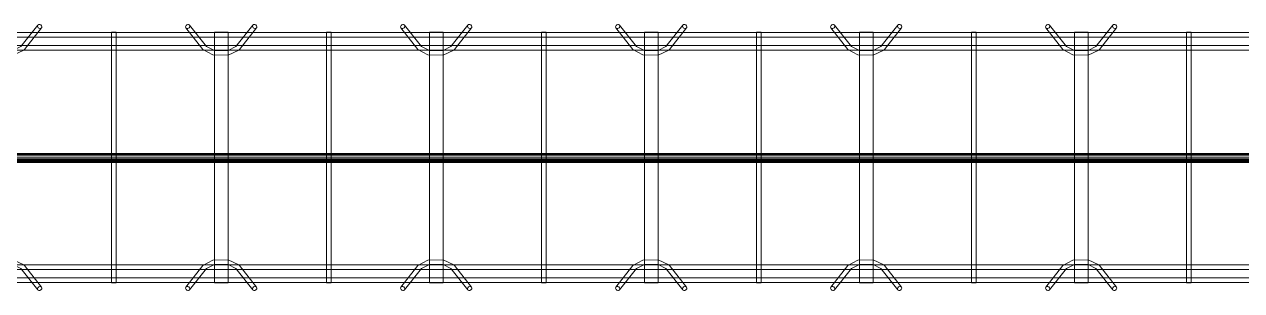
# Model space of a CAD drawing. Header units: inches. Extents: x -19229 to -222, y -6301 to 12387.
# Drawn here: x -2147 to -2079, y 9959.7 to 9974.6 of the extents above; entities that cross this region are included whole.
import ezdxf

# ---------------------------------------------------------------- set-up
doc = ezdxf.new("R2010")
doc.units = ezdxf.units.IN
doc.header["$MEASUREMENT"] = 0
doc.layers.add('A-GENM', color=13, linetype='Continuous', lineweight=9)
doc.layers.add('S-BEAM', color=12, linetype='Continuous', lineweight=9)

# ---------------------------------------------------------------- blocks, each defined once
blk = doc.blocks.new('Dowel bar assembly - Dowel bar assembly-674791-SLAB ON GROUND JOINTS')
at = {"layer": 'S-BEAM'}
for p, q in [((4.023830831351839, 2.232128414692044), (4.973414011805787, 1.032831218053898)), ((5.17501437722939, 1.192454968293835), (4.225431196775443, 2.39175216493198)), ((7.760753937332957, 2.391752164932002), (6.811170756879012, 1.192454968293836)), ((7.012771122302615, 1.032831218053902), (7.962354302756562, 2.232128414692068)), ((16.02383083135183, 2.232128414692007), (16.97341401180579, 1.032831218053861)), ((17.17501437722939, 1.192454968293797), (16.22543119677544, 2.391752164931942)), ((19.76075393733296, 2.391752164931965), (18.81117075687901, 1.192454968293799)), ((19.01277112230261, 1.032831218053865), (19.96235430275656, 2.232128414692031)), ((28.02383083135183, 2.232128414692044), (28.97341401180578, 1.032831218053898)), ((29.17501437722938, 1.192454968293835), (28.22543119677544, 2.39175216493198)), ((31.76075393733295, 2.391752164932002), (30.811170756879, 1.192454968293836)), ((31.01277112230261, 1.032831218053902), (31.96235430275656, 2.232128414692068)), ((40.02383083135183, 2.232128414692044), (40.97341401180578, 1.032831218053898)), ((41.17501437722938, 1.192454968293835), (40.22543119677544, 2.39175216493198)), ((43.76075393733295, 2.391752164932002), (42.811170756879, 1.192454968293836)), ((43.01277112230261, 1.032831218053902), (43.96235430275656, 2.232128414692068)), ((52.02383083135184, 2.232128414692044), (52.97341401180578, 1.032831218053898)), ((53.17501437722939, 1.192454968293835), (52.22543119677543, 2.39175216493198)), ((55.76075393733295, 2.391752164932002), (54.81117075687899, 1.192454968293836)), ((55.0127711223026, 1.032831218053902), (55.96235430275655, 2.232128414692068)), ((64.02383083135184, 2.232128414692044), (64.97341401180579, 1.032831218053898)), ((65.17501437722939, 1.192454968293835), (64.22543119677543, 2.39175216493198)), ((67.76075393733295, 2.391752164932002), (66.811170756879, 1.192454968293836)), ((67.0127711223026, 1.032831218053902), (67.96235430275655, 2.232128414692068)), ((76.02383083135183, 2.232128414692044), (76.97341401180577, 1.032831218053898)), ((77.17501437722939, 1.192454968293835), (76.22543119677543, 2.39175216493198)), ((79.76075393733295, 2.391752164932002), (78.811170756879, 1.192454968293836)), ((79.0127711223026, 1.032831218053902), (79.96235430275655, 2.232128414692068)), ((92.28469223964407, 2.232128414691627), (93.23427542009802, 1.032831218053481)), ((93.43587578552163, 1.192454968293418), (92.48629260506767, 2.391752164931563)), ((96.02161534562518, 2.391752164931585), (95.07203216517124, 1.192454968293419)), ((95.27363253059484, 1.032831218053485), (96.22321571104878, 2.232128414691651)), ((100.2608614082924, 1.979398764623812), (2.447207204676197e-13, 1.979398764623488)), ((2.447207204676197e-13, 1.979398764623488), (2.455537672068493e-13, 1.721586264623364)), ((2.455537672068493e-13, 1.721586264623364), (2.447207204676197e-13, 1.979398764623488)), ((2.455537672068493e-13, 1.721586264623364), (100.2608614082924, 1.721586264623688)), ((5.625000000000129, 1.989808066078422), (5.625000000000129, -12.01019193392155)), ((6.375000000000252, 1.989808066078422), (5.625000000000129, 1.989808066078422)), ((5.625000000000129, 1.989808066078422), (6.375000000000252, 1.989808066078422)), ((6.375000000000252, -12.01019193392155), (6.375000000000252, 1.989808066078422)), ((11.87109375000015, 1.989808066077859), (11.87109375000013, -12.0101919339221)), ((12.12890625000027, 1.989808066077859), (11.87109375000015, 1.98980806607786)), ((11.87109375000015, 1.98980806607786), (12.12890625000027, 1.989808066077859)), ((12.12890625000025, -12.0101919339221), (12.12890625000027, 1.989808066077859)), ((17.62500000000013, 1.989808066078384), (17.62500000000013, -12.01019193392158)), ((18.37500000000025, 1.989808066078384), (17.62500000000013, 1.989808066078384)), ((17.62500000000013, 1.989808066078384), (18.37500000000025, 1.989808066078384)), ((18.37500000000025, -12.01019193392158), (18.37500000000025, 1.989808066078384)), ((23.87109375000015, 1.989808066077819), (23.87109375000013, -12.01019193392214)), ((24.12890625000027, 1.989808066077819), (23.87109375000015, 1.98980806607782)), ((23.87109375000015, 1.98980806607782), (24.12890625000027, 1.989808066077819)), ((24.12890625000025, -12.01019193392214), (24.12890625000027, 1.989808066077819)), ((29.62500000000012, 1.989808066078422), (29.62500000000012, -12.01019193392155)), ((30.37500000000025, 1.989808066078422), (29.62500000000012, 1.989808066078422)), ((29.62500000000012, 1.989808066078422), (30.37500000000025, 1.989808066078422)), ((30.37500000000025, -12.01019193392155), (30.37500000000025, 1.989808066078422)), ((35.87109375000014, 1.989808066077859), (35.87109375000012, -12.0101919339221)), ((36.12890625000027, 1.989808066077859), (35.87109375000014, 1.98980806607786)), ((35.87109375000014, 1.98980806607786), (36.12890625000027, 1.989808066077859)), ((36.12890625000025, -12.0101919339221), (36.12890625000027, 1.989808066077859)), ((41.62500000000012, 1.989808066078422), (41.62500000000012, -12.01019193392155)), ((42.37500000000025, 1.989808066078422), (41.62500000000012, 1.989808066078422)), ((41.62500000000012, 1.989808066078422), (42.37500000000025, 1.989808066078422)), ((42.37500000000025, -12.01019193392155), (42.37500000000025, 1.989808066078422)), ((47.87109375000016, 1.989808066077859), (47.87109375000014, -12.0101919339221)), ((48.12890625000029, 1.989808066077859), (47.87109375000016, 1.98980806607786)), ((47.87109375000016, 1.98980806607786), (48.12890625000029, 1.989808066077859)), ((48.12890625000027, -12.0101919339221), (48.12890625000029, 1.989808066077859)), ((53.62500000000012, 1.989808066078422), (53.62500000000012, -12.01019193392155)), ((54.37500000000025, 1.989808066078422), (53.62500000000012, 1.989808066078422)), ((53.62500000000012, 1.989808066078422), (54.37500000000025, 1.989808066078422)), ((54.37500000000025, -12.01019193392155), (54.37500000000025, 1.989808066078422)), ((59.87109375000016, 1.989808066077859), (59.87109375000014, -12.0101919339221)), ((60.12890625000029, 1.989808066077859), (59.87109375000016, 1.98980806607786)), ((59.87109375000016, 1.98980806607786), (60.12890625000029, 1.989808066077859)), ((60.12890625000027, -12.0101919339221), (60.12890625000029, 1.989808066077859)), ((65.62500000000011, 1.989808066078422), (65.62500000000011, -12.01019193392155)), ((66.37500000000024, 1.989808066078422), (65.62500000000011, 1.989808066078422)), ((65.62500000000011, 1.989808066078422), (66.37500000000024, 1.989808066078422)), ((66.37500000000024, -12.01019193392155), (66.37500000000024, 1.989808066078422)), ((71.87109375000016, 1.989808066077859), (71.87109375000014, -12.0101919339221)), ((72.12890625000028, 1.989808066077859), (71.87109375000016, 1.98980806607786)), ((71.87109375000016, 1.98980806607786), (72.12890625000028, 1.989808066077859)), ((72.12890625000027, -12.0101919339221), (72.12890625000028, 1.989808066077859)), ((77.62500000000011, 1.989808066078422), (77.62500000000011, -12.01019193392155)), ((78.37500000000024, 1.989808066078422), (77.62500000000011, 1.989808066078422)), ((77.62500000000011, 1.989808066078422), (78.37500000000024, 1.989808066078422)), ((78.37500000000024, -12.01019193392155), (78.37500000000024, 1.989808066078422)), ((83.87109375000017, 1.989808066077859), (83.87109375000014, -12.0101919339221)), ((84.1289062500003, 1.989808066077859), (83.87109375000017, 1.98980806607786)), ((83.87109375000017, 1.98980806607786), (84.1289062500003, 1.989808066077859)), ((84.12890625000027, -12.0101919339221), (84.1289062500003, 1.989808066077859)), ((93.88586140829236, 1.989808066078006), (93.88586140829236, -12.01019193392196)), ((94.63586140829248, 1.989808066078006), (93.88586140829236, 1.989808066078006)), ((93.88586140829236, 1.989808066078006), (94.63586140829248, 1.989808066078006)), ((94.63586140829248, -12.01019193392196), (94.63586140829248, 1.989808066078006)), ((100.2608614082924, 1.979398764623812), (100.2608614082924, 1.721586264623688)), ((100.2608614082924, 1.721586264623688), (100.2608614082924, 1.979398764623812)), ((100.2608614082923, 1.245842214910909), (4.160840088814935e-13, 1.245842214911232)), ((4.152509919578236e-13, 0.9880297149111088), (4.160840088814935e-13, 1.245842214911232)), ((4.160840088814935e-13, 1.245842214911232), (4.152509919578236e-13, 0.9880297149111088)), ((4.152509919578236e-13, 0.9880297149111088), (100.2608614082923, 0.988029714910785)), ((100.2608614082923, 0.988029714910785), (100.2608614082923, 1.245842214910909)), ((100.2608614082923, 1.245842214910909), (100.2608614082923, 0.988029714910785)), ((100.2608614082923, -11.01476897958067), (4.160840088814935e-13, -11.01476897958035)), ((4.152509919578236e-13, -11.27258147958047), (4.160840088814935e-13, -11.01476897958035)), ((4.160840088814935e-13, -11.01476897958035), (4.152509919578236e-13, -11.27258147958047)), ((4.152509919578236e-13, -11.27258147958047), (100.2608614082923, -11.2725814795808)), ((4.973414011805787, -11.0532150858986), (4.023830831351839, -12.25251228253675)), ((4.225431196775443, -12.41213603277668), (5.175014377229391, -11.21283883613854)), ((6.811170756879012, -11.21283883613854), (7.760753937332957, -12.4121360327767)), ((7.962354302756562, -12.25251228253677), (7.012771122302617, -11.0532150858986)), ((16.97341401180578, -11.05321508589864), (16.02383083135183, -12.25251228253678)), ((16.22543119677544, -12.41213603277672), (17.17501437722939, -11.21283883613857)), ((18.81117075687901, -11.21283883613857), (19.76075393733296, -12.41213603277674)), ((19.96235430275656, -12.25251228253681), (19.01277112230261, -11.05321508589864)), ((28.97341401180578, -11.0532150858986), (28.02383083135183, -12.25251228253675)), ((28.22543119677544, -12.41213603277668), (29.17501437722938, -11.21283883613854)), ((30.811170756879, -11.21283883613854), (31.76075393733295, -12.4121360327767)), ((31.96235430275656, -12.25251228253677), (31.01277112230261, -11.0532150858986)), ((40.97341401180578, -11.0532150858986), (40.02383083135183, -12.25251228253675)), ((40.22543119677544, -12.41213603277668), (41.17501437722938, -11.21283883613854)), ((42.811170756879, -11.21283883613854), (43.76075393733295, -12.4121360327767)), ((43.96235430275656, -12.25251228253677), (43.01277112230261, -11.0532150858986)), ((52.97341401180578, -11.0532150858986), (52.02383083135184, -12.25251228253675)), ((52.22543119677543, -12.41213603277668), (53.17501437722939, -11.21283883613854)), ((54.81117075687899, -11.21283883613854), (55.76075393733295, -12.4121360327767)), ((55.96235430275655, -12.25251228253677), (55.0127711223026, -11.0532150858986)), ((64.97341401180579, -11.0532150858986), (64.02383083135184, -12.25251228253675)), ((64.22543119677543, -12.41213603277668), (65.17501437722939, -11.21283883613854)), ((66.811170756879, -11.21283883613854), (67.76075393733295, -12.4121360327767)), ((67.96235430275655, -12.25251228253677), (67.0127711223026, -11.0532150858986)), ((76.97341401180577, -11.0532150858986), (76.02383083135183, -12.25251228253675)), ((76.22543119677543, -12.41213603277668), (77.17501437722939, -11.21283883613854)), ((78.811170756879, -11.21283883613854), (79.76075393733295, -12.4121360327767)), ((79.96235430275655, -12.25251228253677), (79.0127711223026, -11.0532150858986)), ((93.23427542009802, -11.05321508589902), (92.28469223964407, -12.25251228253716)), ((92.48629260506767, -12.4121360327771), (93.43587578552163, -11.21283883613895)), ((95.07203216517124, -11.21283883613895), (96.02161534562518, -12.41213603277712)), ((96.22321571104878, -12.25251228253718), (95.27363253059484, -11.05321508589902)), ((100.2608614082923, -11.27258147958079), (100.2608614082923, -11.01476897958067)), ((100.2608614082923, -11.01476897958067), (100.2608614082923, -11.27258147958079)), ((100.2608614082923, -11.74197013246793), (2.455537672068493e-13, -11.74197013246761)), ((2.447207204676197e-13, -11.99978263246773), (2.455537672068493e-13, -11.74197013246761)), ((2.455537672068493e-13, -11.74197013246761), (2.447207204676197e-13, -11.99978263246773)), ((2.447207204676197e-13, -11.99978263246773), (100.2608614082923, -11.99978263246805)), ((6.375000000000252, -12.01019193392155), (5.625000000000129, -12.01019193392155)), ((5.625000000000129, -12.01019193392155), (6.375000000000252, -12.01019193392155)), ((12.12890625000025, -12.0101919339221), (11.87109375000013, -12.0101919339221)), ((11.87109375000013, -12.0101919339221), (12.12890625000025, -12.0101919339221)), ((18.37500000000025, -12.01019193392158), (17.62500000000013, -12.01019193392158)), ((17.62500000000013, -12.01019193392158), (18.37500000000025, -12.01019193392158)), ((24.12890625000025, -12.01019193392214), (23.87109375000013, -12.01019193392214)), ((23.87109375000013, -12.01019193392214), (24.12890625000025, -12.01019193392214)), ((30.37500000000025, -12.01019193392155), (29.62500000000012, -12.01019193392155)), ((29.62500000000012, -12.01019193392155), (30.37500000000025, -12.01019193392155)), ((36.12890625000025, -12.0101919339221), (35.87109375000012, -12.0101919339221)), ((35.87109375000012, -12.0101919339221), (36.12890625000025, -12.0101919339221)), ((42.37500000000025, -12.01019193392155), (41.62500000000012, -12.01019193392155)), ((41.62500000000012, -12.01019193392155), (42.37500000000025, -12.01019193392155)), ((48.12890625000027, -12.0101919339221), (47.87109375000014, -12.0101919339221)), ((47.87109375000014, -12.0101919339221), (48.12890625000027, -12.0101919339221)), ((54.37500000000025, -12.01019193392155), (53.62500000000012, -12.01019193392155)), ((53.62500000000012, -12.01019193392155), (54.37500000000025, -12.01019193392155)), ((60.12890625000027, -12.0101919339221), (59.87109375000014, -12.0101919339221)), ((59.87109375000014, -12.0101919339221), (60.12890625000027, -12.0101919339221)), ((66.37500000000024, -12.01019193392155), (65.62500000000011, -12.01019193392155)), ((65.62500000000011, -12.01019193392155), (66.37500000000024, -12.01019193392155)), ((72.12890625000027, -12.0101919339221), (71.87109375000014, -12.0101919339221)), ((71.87109375000014, -12.0101919339221), (72.12890625000027, -12.0101919339221)), ((78.37500000000024, -12.01019193392155), (77.62500000000011, -12.01019193392155)), ((77.62500000000011, -12.01019193392155), (78.37500000000024, -12.01019193392155)), ((84.12890625000027, -12.0101919339221), (83.87109375000014, -12.0101919339221)), ((83.87109375000014, -12.0101919339221), (84.12890625000027, -12.0101919339221)), ((94.63586140829248, -12.01019193392196), (93.88586140829236, -12.01019193392196)), ((93.88586140829236, -12.01019193392196), (94.63586140829248, -12.01019193392196)), ((100.2608614082923, -11.99978263246805), (100.2608614082923, -11.74197013246793)), ((100.2608614082923, -11.74197013246793), (100.2608614082923, -11.99978263246805))]:
    blk.add_line(p, q, dxfattribs=at)
at = {"layer": 'S-BEAM', "flags": 128}
for points in [[(4.973414011805786, 1.032831218053899), (5.526045811243717, 0.731072722575022), (6.387175439774829, 0.7151743701411607), (6.972054298319106, 0.9869724546816983), (7.012771122302615, 1.0328312180539)], [(5.175014377229391, 1.192454968293833), (5.624690837117688, 0.9723748868967974), (6.381721535275308, 0.9768169794434706), (6.811170756879012, 1.192454968293836)], [(16.97341401180579, 1.032831218053862), (17.52604581124372, 0.7310727225749847), (18.38717543977483, 0.7151743701411234), (18.97205429831911, 0.986972454681661), (19.01277112230261, 1.032831218053863)], [(17.17501437722939, 1.192454968293795), (17.62469083711769, 0.9723748868967601), (18.38172153527531, 0.9768169794434333), (18.81117075687901, 1.192454968293799)], [(28.97341401180579, 1.032831218053899), (29.52604581124371, 0.731072722575022), (30.38717543977483, 0.7151743701411607), (30.9720542983191, 0.9869724546816983), (31.01277112230262, 1.0328312180539)], [(29.17501437722939, 1.192454968293833), (29.62469083711769, 0.9723748868967974), (30.38172153527531, 0.9768169794434706), (30.81117075687901, 1.192454968293836)], [(40.97341401180579, 1.032831218053899), (41.52604581124371, 0.731072722575022), (42.38717543977483, 0.7151743701411607), (42.9720542983191, 0.9869724546816983), (43.01277112230262, 1.0328312180539)], [(41.17501437722939, 1.192454968293833), (41.62469083711768, 0.9723748868967974), (42.3817215352753, 0.9768169794434706), (42.81117075687901, 1.192454968293836)], [(52.97341401180577, 1.032831218053899), (53.5260458112437, 0.731072722575022), (54.38717543977481, 0.7151743701411607), (54.97205429831909, 0.9869724546816983), (55.0127711223026, 1.0328312180539)], [(53.17501437722937, 1.192454968293833), (53.62469083711767, 0.9723748868967974), (54.38172153527529, 0.9768169794434706), (54.81117075687899, 1.192454968293836)], [(64.97341401180577, 1.032831218053899), (65.5260458112437, 0.731072722575022), (66.38717543977481, 0.7151743701411607), (66.97205429831908, 0.9869724546816983), (67.0127711223026, 1.0328312180539)], [(65.17501437722937, 1.192454968293833), (65.62469083711767, 0.9723748868967974), (66.38172153527529, 0.9768169794434706), (66.811170756879, 1.192454968293836)], [(76.97341401180577, 1.032831218053899), (77.5260458112437, 0.731072722575022), (78.38717543977481, 0.7151743701411607), (78.97205429831908, 0.9869724546816983), (79.0127711223026, 1.0328312180539)], [(77.17501437722937, 1.192454968293833), (77.62469083711767, 0.9723748868967974), (78.38172153527529, 0.9768169794434706), (78.811170756879, 1.192454968293836)], [(93.23427542009802, 1.032831218053482), (93.78690721953595, 0.731072722574605), (94.64803684806705, 0.7151743701407437), (95.23291570661132, 0.9869724546812813), (95.27363253059484, 1.032831218053483)], [(93.43587578552162, 1.192454968293416), (93.88555224540991, 0.9723748868963804), (94.64258294356753, 0.9768169794430536), (95.07203216517124, 1.192454968293419)], [(4.973414011805786, -11.0532150858986), (5.526045811243717, -10.75145659041972), (6.387175439774829, -10.73555823798586), (6.972054298319106, -11.0073563225264), (7.012771122302615, -11.0532150858986)], [(16.97341401180579, -11.05321508589864), (17.52604581124372, -10.75145659041976), (18.38717543977483, -10.7355582379859), (18.97205429831911, -11.00735632252644), (19.01277112230261, -11.05321508589864)], [(28.97341401180579, -11.0532150858986), (29.52604581124371, -10.75145659041972), (30.38717543977483, -10.73555823798586), (30.9720542983191, -11.0073563225264), (31.01277112230262, -11.0532150858986)], [(40.97341401180579, -11.0532150858986), (41.52604581124371, -10.75145659041972), (42.38717543977483, -10.73555823798586), (42.9720542983191, -11.0073563225264), (43.01277112230262, -11.0532150858986)], [(52.97341401180577, -11.0532150858986), (53.5260458112437, -10.75145659041972), (54.38717543977481, -10.73555823798586), (54.97205429831909, -11.0073563225264), (55.0127711223026, -11.0532150858986)], [(64.97341401180577, -11.0532150858986), (65.5260458112437, -10.75145659041972), (66.38717543977481, -10.73555823798586), (66.97205429831908, -11.0073563225264), (67.0127711223026, -11.0532150858986)], [(76.97341401180577, -11.0532150858986), (77.5260458112437, -10.75145659041972), (78.38717543977481, -10.73555823798586), (78.97205429831908, -11.0073563225264), (79.0127711223026, -11.0532150858986)], [(93.23427542009802, -11.05321508589902), (93.78690721953595, -10.75145659042014), (94.64803684806705, -10.73555823798628), (95.23291570661132, -11.00735632252682), (95.27363253059484, -11.05321508589902)], [(5.175014377229391, -11.21283883613854), (5.624690837117688, -10.9927587547415), (6.381721535275308, -10.99720084728817), (6.811170756879012, -11.21283883613854)], [(17.17501437722939, -11.21283883613857), (17.62469083711769, -10.99275875474154), (18.38172153527531, -10.99720084728821), (18.81117075687901, -11.21283883613857)], [(29.17501437722939, -11.21283883613854), (29.62469083711769, -10.9927587547415), (30.38172153527531, -10.99720084728817), (30.81117075687901, -11.21283883613854)], [(41.17501437722939, -11.21283883613854), (41.62469083711768, -10.9927587547415), (42.3817215352753, -10.99720084728817), (42.81117075687901, -11.21283883613854)], [(53.17501437722937, -11.21283883613854), (53.62469083711767, -10.9927587547415), (54.38172153527529, -10.99720084728817), (54.81117075687899, -11.21283883613854)], [(65.17501437722937, -11.21283883613854), (65.62469083711767, -10.9927587547415), (66.38172153527529, -10.99720084728817), (66.811170756879, -11.21283883613854)], [(77.17501437722937, -11.21283883613854), (77.62469083711767, -10.9927587547415), (78.38172153527529, -10.99720084728817), (78.811170756879, -11.21283883613854)], [(93.43587578552162, -11.21283883613895), (93.88555224540991, -10.99275875474192), (94.64258294356753, -10.99720084728859), (95.07203216517124, -11.21283883613895)]]:
    blk.add_lwpolyline(points, dxfattribs=at)
at = {"layer": 'S-BEAM'}
for centre, major_axis, ratio, start_param, end_param in [((4.124631014063641, 2.311940289812012), (0.1008001827118021, 0.07981187511996789), 0.8165278392140558, 5.709265385906917, 8.850858039496707), ((4.124631014063641, 2.311940289812012), (0.1008001827118006, 0.07981187511996878), 0.816527839214056, 2.567672732317119, 5.709265385906903), ((7.86155412004476, 2.311940289812035), (-0.1008001827118006, 0.07981187511996833), 0.81652783921406, 3.715512574862485, 6.857105228452279), ((7.86155412004476, 2.311940289812035), (-0.1008001827118022, 0.07981187511996732), 0.8165278392140588, 0.573919921272678, 3.715512574862458), ((16.12463101406364, 2.311940289811975), (0.100800182711804, 0.07981187511996644), 0.8165278392140545, 5.709265385906933, 8.850858039496725), ((16.12463101406364, 2.311940289811975), (0.1008001827118043, 0.0798118751199665), 0.8165278392140471, 2.567672732317148, 5.709265385906931), ((19.86155412004476, 2.311940289811998), (-0.1008001827118044, 0.0798118751199648), 0.8165278392140632, 3.715512574862441, 6.857105228452236), ((19.86155412004476, 2.311940289811998), (-0.1008001827118041, 0.07981187511996587), 0.8165278392140574, 0.573919921272662, 3.715512574862441), ((28.12463101406363, 2.311940289812012), (0.100800182711804, 0.07981187511996644), 0.8165278392140545, 5.709265385906933, 8.850858039496725), ((28.12463101406363, 2.311940289812012), (0.1008001827118043, 0.0798118751199665), 0.8165278392140471, 2.567672732317148, 5.709265385906931), ((31.86155412004475, 2.311940289812035), (-0.1008001827118044, 0.0798118751199648), 0.8165278392140632, 3.715512574862441, 6.857105228452236), ((31.86155412004475, 2.311940289812035), (-0.1008001827118041, 0.07981187511996587), 0.8165278392140574, 0.573919921272662, 3.715512574862441), ((40.12463101406363, 2.311940289812012), (0.100800182711804, 0.07981187511996644), 0.8165278392140545, 5.709265385906933, 8.850858039496725), ((40.12463101406363, 2.311940289812012), (0.1008001827118043, 0.0798118751199665), 0.8165278392140471, 2.567672732317148, 5.709265385906931), ((43.86155412004475, 2.311940289812035), (-0.1008001827118044, 0.0798118751199648), 0.8165278392140632, 3.715512574862441, 6.857105228452236), ((43.86155412004475, 2.311940289812035), (-0.1008001827118041, 0.07981187511996587), 0.8165278392140574, 0.573919921272662, 3.715512574862441), ((52.12463101406364, 2.311940289812012), (0.100800182711804, 0.07981187511996644), 0.8165278392140545, 5.709265385906933, 8.850858039496725), ((52.12463101406364, 2.311940289812012), (0.1008001827118043, 0.0798118751199665), 0.8165278392140471, 2.567672732317148, 5.709265385906931), ((55.86155412004474, 2.311940289812035), (-0.1008001827118044, 0.0798118751199648), 0.8165278392140632, 3.715512574862441, 6.857105228452236), ((55.86155412004474, 2.311940289812035), (-0.1008001827118041, 0.07981187511996587), 0.8165278392140574, 0.573919921272662, 3.715512574862441), ((64.12463101406364, 2.311940289812012), (0.100800182711804, 0.07981187511996644), 0.8165278392140545, 5.709265385906933, 8.850858039496725), ((64.12463101406364, 2.311940289812012), (0.1008001827118043, 0.0798118751199665), 0.8165278392140471, 2.567672732317148, 5.709265385906931), ((67.86155412004474, 2.311940289812035), (-0.1008001827118044, 0.0798118751199648), 0.8165278392140632, 3.715512574862441, 6.857105228452236), ((67.86155412004474, 2.311940289812035), (-0.1008001827118041, 0.07981187511996587), 0.8165278392140574, 0.573919921272662, 3.715512574862441), ((76.12463101406364, 2.311940289812012), (0.100800182711804, 0.07981187511996644), 0.8165278392140545, 5.709265385906933, 8.850858039496725), ((76.12463101406364, 2.311940289812012), (0.1008001827118043, 0.0798118751199665), 0.8165278392140471, 2.567672732317148, 5.709265385906931), ((79.86155412004474, 2.311940289812035), (-0.1008001827118044, 0.0798118751199648), 0.8165278392140632, 3.715512574862441, 6.857105228452236), ((79.86155412004474, 2.311940289812035), (-0.1008001827118041, 0.07981187511996587), 0.8165278392140574, 0.573919921272662, 3.715512574862441), ((92.38549242235588, 2.311940289811595), (0.100800182711804, 0.07981187511996644), 0.8165278392140545, 5.709265385906933, 8.850858039496725), ((92.38549242235588, 2.311940289811595), (0.1008001827118043, 0.0798118751199665), 0.8165278392140471, 2.567672732317148, 5.709265385906931), ((96.12241552833699, 2.311940289811618), (-0.1008001827118044, 0.0798118751199648), 0.8165278392140632, 3.715512574862441, 6.857105228452236), ((96.12241552833699, 2.311940289811618), (-0.1008001827118041, 0.07981187511996587), 0.8165278392140574, 0.573919921272662, 3.715512574862441), ((4.124631014063641, -12.33232415765672), (-0.1008001827118006, 0.07981187511997091), 0.8165278392140526, 3.715512574862481, 6.857105228452282), ((7.86155412004476, -12.33232415765674), (0.1008001827117988, 0.0798118751199724), 0.8165278392140538, 5.709265385906867, 8.850858039496668), ((16.12463101406364, -12.33232415765675), (-0.1008001827118025, 0.07981187511996946), 0.8165278392140511, 3.715512574862465, 6.857105228452264), ((19.86155412004476, -12.33232415765677), (0.1008001827118025, 0.07981187511996943), 0.8165278392140511, 5.709265385906903, 8.850858039496703), ((28.12463101406363, -12.33232415765672), (-0.1008001827118025, 0.07981187511996946), 0.8165278392140511, 3.715512574862465, 6.857105228452264), ((31.86155412004475, -12.33232415765674), (0.1008001827118025, 0.07981187511996943), 0.8165278392140511, 5.709265385906903, 8.850858039496703), ((40.12463101406363, -12.33232415765672), (-0.1008001827118025, 0.07981187511996946), 0.8165278392140511, 3.715512574862465, 6.857105228452264), ((43.86155412004475, -12.33232415765674), (0.1008001827118025, 0.07981187511996943), 0.8165278392140511, 5.709265385906903, 8.850858039496703), ((52.12463101406364, -12.33232415765672), (-0.1008001827118025, 0.07981187511996946), 0.8165278392140511, 3.715512574862465, 6.857105228452264), ((55.86155412004474, -12.33232415765674), (0.1008001827118025, 0.07981187511996943), 0.8165278392140511, 5.709265385906903, 8.850858039496703), ((64.12463101406364, -12.33232415765672), (-0.1008001827118025, 0.07981187511996946), 0.8165278392140511, 3.715512574862465, 6.857105228452264), ((67.86155412004474, -12.33232415765674), (0.1008001827118025, 0.07981187511996943), 0.8165278392140511, 5.709265385906903, 8.850858039496703), ((76.12463101406364, -12.33232415765672), (-0.1008001827118025, 0.07981187511996946), 0.8165278392140511, 3.715512574862465, 6.857105228452264), ((79.86155412004474, -12.33232415765674), (0.1008001827118025, 0.07981187511996943), 0.8165278392140511, 5.709265385906903, 8.850858039496703), ((92.38549242235588, -12.33232415765713), (-0.1008001827118025, 0.07981187511996946), 0.8165278392140511, 3.715512574862465, 6.857105228452264), ((96.12241552833699, -12.33232415765715), (0.1008001827118025, 0.07981187511996943), 0.8165278392140511, 5.709265385906903, 8.850858039496703), ((4.124631014063641, -12.33232415765672), (-0.1008001827117988, 0.07981187511997238), 0.8165278392140537, 0.5739199212727308, 3.7155125748625), ((7.86155412004476, -12.33232415765674), (0.1008001827118012, 0.07981187511996941), 0.8165278392140581, 2.567672732317117, 5.709265385906886), ((16.12463101406364, -12.33232415765675), (-0.1008001827118025, 0.07981187511996946), 0.8165278392140511, 0.573919921272694, 3.715512574862466), ((19.86155412004476, -12.33232415765677), (0.1008001827118031, 0.07981187511996729), 0.8165278392140629, 2.567672732317141, 5.709265385906912), ((28.12463101406363, -12.33232415765672), (-0.1008001827118025, 0.07981187511996946), 0.8165278392140511, 0.573919921272694, 3.715512574862466), ((31.86155412004475, -12.33232415765674), (0.1008001827118031, 0.07981187511996729), 0.8165278392140629, 2.567672732317141, 5.709265385906912), ((40.12463101406363, -12.33232415765672), (-0.1008001827118025, 0.07981187511996946), 0.8165278392140511, 0.573919921272694, 3.715512574862466), ((43.86155412004475, -12.33232415765674), (0.1008001827118031, 0.07981187511996729), 0.8165278392140629, 2.567672732317141, 5.709265385906912), ((52.12463101406364, -12.33232415765672), (-0.1008001827118025, 0.07981187511996946), 0.8165278392140511, 0.573919921272694, 3.715512574862466), ((55.86155412004474, -12.33232415765674), (0.1008001827118031, 0.07981187511996729), 0.8165278392140629, 2.567672732317141, 5.709265385906912), ((64.12463101406364, -12.33232415765672), (-0.1008001827118025, 0.07981187511996946), 0.8165278392140511, 0.573919921272694, 3.715512574862466), ((67.86155412004474, -12.33232415765674), (0.1008001827118031, 0.07981187511996729), 0.8165278392140629, 2.567672732317141, 5.709265385906912), ((76.12463101406364, -12.33232415765672), (-0.1008001827118025, 0.07981187511996946), 0.8165278392140511, 0.573919921272694, 3.715512574862466), ((79.86155412004474, -12.33232415765674), (0.1008001827118031, 0.07981187511996729), 0.8165278392140629, 2.567672732317141, 5.709265385906912), ((92.38549242235588, -12.33232415765713), (-0.1008001827118025, 0.07981187511996946), 0.8165278392140511, 0.573919921272694, 3.715512574862466), ((96.12241552833699, -12.33232415765715), (0.1008001827118031, 0.07981187511996729), 0.8165278392140629, 2.567672732317141, 5.709265385906912)]:
    blk.add_ellipse(centre, major_axis=major_axis, ratio=ratio, start_param=start_param, end_param=end_param, dxfattribs=at)

msp = doc.modelspace()

# ---------------------------------------------------------------- linework, layer by layer
at = {"layer": 'A-GENM'}
for p, q in [((-1943.13623667971, 9967.327197149578), (-3819.323736679698, 9967.327197149565)), ((-1943.13623667971, 9967.325676884024), (-3819.323736679698, 9967.325676884011)), ((-3819.323736679698, 9967.270596897846), (-1943.136236679711, 9967.270596897859)), ((-3819.323736679698, 9967.270596897846), (-1943.136236679711, 9967.270596897859)), ((-1943.13623667971, 9967.24031699848), (-3819.323736679698, 9967.240316998466)), ((-1943.13623667971, 9967.238796732925), (-3819.323736679698, 9967.238796732912)), ((-1943.136236679711, 9967.231226819118), (-3819.323736679698, 9967.231226819105)), ((-1943.136236679711, 9967.231226819118), (-3819.323736679698, 9967.231226819105)), ((-3819.323736679698, 9967.117186579693), (-1943.13623667971, 9967.117186579706)), ((-1943.13623667971, 9967.030306428605), (-3819.323736679698, 9967.030306428594)), ((-1943.13623667971, 9966.9816358837), (-3819.323736679698, 9966.981635883687)), ((-1943.136236679711, 9966.916266189197), (-3819.323736679698, 9966.916266189184)), ((-3819.323736679698, 9966.916266189184), (-1943.136236679711, 9966.916266189197)), ((-1943.13623667971, 9966.904001314666), (-3819.323736679698, 9966.904001314655)), ((-3819.323736679698, 9966.894755732588), (-1943.13623667971, 9966.894755732601)), ((-3819.323736679698, 9966.876896110445), (-1943.136236679711, 9966.876896110458)), ((-3819.323736679698, 9966.876896110445), (-1943.136236679711, 9966.876896110458)), ((-1943.13623667971, 9966.817121163567), (-3819.323736679698, 9966.817121163554))]:
    msp.add_line(p, q, dxfattribs=at)

# ---------------------------------------------------------------- block references
at = {"layer": 'S-BEAM'}
msp.add_blockref('Dowel bar assembly - Dowel bar assembly-674791-SLAB ON GROUND JOINTS', (-2165.980942271977, 9972.115182901305), dxfattribs=at)

doc.saveas('drawing.dxf')
